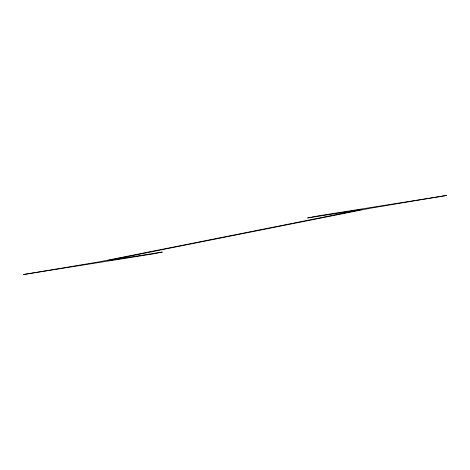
<?xml version="1.0" encoding="UTF-8"?>
<svg xmlns="http://www.w3.org/2000/svg" width="470" height="470" viewBox="0 0 470 470"><rect width="100%" height="100%" fill="white"/><g stroke="black" fill="none" stroke-linecap="round" stroke-linejoin="round"><path stroke-width="0.7" d="M108.893 260.292L107.424 260.668L162.391 252.049L153.026 253.912L23.5 274.533L99.969 261.714L362.576 209.332L307.609 217.951L316.974 216.088L446.5 195.467L370.031 208.286L108.893 260.292"/></g></svg>
